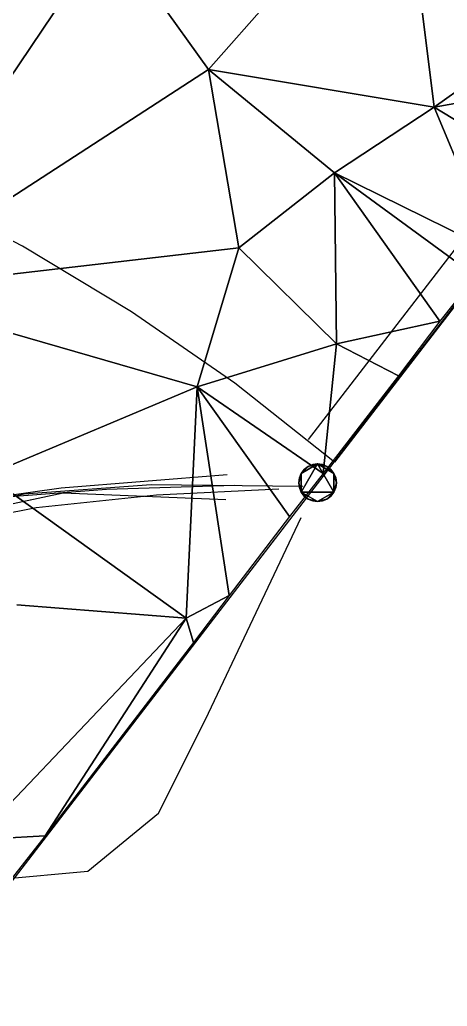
# Model space of a CAD drawing. Header units: metres. Extents: x -1474 to 1301, y -1635 to 1276.
# Drawn here: x 760 to 988, y -727 to -202 of the extents above; entities that cross this region are included whole.
import ezdxf

# ---------------------------------------------------------------- set-up
doc = ezdxf.new("R2010")
doc.units = ezdxf.units.M

msp = doc.modelspace()

# ---------------------------------------------------------------- linework, layer by layer
for p, q in [((1301, 49, -2500), (306, -1246, -2500)), ((964, -111, -2450), (861, -228, -2438)), ((861, -228, -2438), (964, -111, -2450)), ((964, -111, -2450), (981, -248, -2442)), ((981, -248, -2442), (964, -111, -2450)), ((808, -154, -2426), (679, -346, -2446)), ((679, -346, -2446), (808, -154, -2426)), ((808, -154, -2426), (861, -228, -2438)), ((861, -228, -2438), (808, -154, -2426)), ((1073, -183, -2454), (981, -248, -2442)), ((981, -248, -2442), (1073, -183, -2454)), ((1115, -194, -2500), (928, -437, -2500)), ((861, -228, -2438), (679, -346, -2446)), ((679, -346, -2446), (861, -228, -2438)), ((861, -228, -2438), (877, -323, -2444)), ((861, -228, -2438), (928, -283, -2440)), ((877, -323, -2444), (861, -228, -2438)), ((861, -228, -2438), (981, -248, -2442)), ((928, -283, -2440), (861, -228, -2438)), ((981, -248, -2442), (861, -228, -2438)), ((1085, -230, -2452), (981, -248, -2442)), ((981, -248, -2442), (1085, -230, -2452)), ((981, -248, -2442), (928, -283, -2440)), ((928, -283, -2440), (981, -248, -2442)), ((981, -248, -2442), (1013, -325, -2442)), ((981, -248, -2442), (1043, -286, -2444)), ((1013, -325, -2442), (981, -248, -2442)), ((1043, -286, -2444), (981, -248, -2442)), ((928, -283, -2440), (877, -323, -2444)), ((877, -323, -2444), (928, -283, -2440)), ((928, -283, -2440), (929, -374, -2444)), ((928, -283, -2440), (1003, -338, -2442)), ((984, -362, -2444), (928, -283, -2440)), ((929, -374, -2444), (928, -283, -2440)), ((928, -283, -2440), (984, -362, -2444)), ((1013, -325, -2442), (928, -283, -2440)), ((1003, -338, -2442), (928, -283, -2440)), ((928, -283, -2440), (1013, -325, -2442)), ((1021, -286, -2500), (914, -425, -2500)), ((762, -322, -2500), (702, -291, -2500)), ((679, -346, -2446), (877, -323, -2444)), ((877, -323, -2444), (679, -346, -2446)), ((820, -357, -2500), (762, -322, -2500)), ((877, -323, -2444), (855, -397, -2424)), ((855, -397, -2424), (877, -323, -2444)), ((877, -323, -2444), (929, -374, -2444)), ((929, -374, -2444), (877, -323, -2444)), ((1003, -338, -2442), (984, -362, -2444)), ((679, -346, -2446), (855, -397, -2424)), ((855, -397, -2424), (679, -346, -2446)), ((875, -395, -2500), (820, -357, -2500)), ((929, -374, -2444), (984, -362, -2444)), ((984, -362, -2444), (929, -374, -2444)), ((984, -362, -2444), (962, -391, -2442)), ((929, -374, -2444), (855, -397, -2424)), ((855, -397, -2424), (929, -374, -2444)), ((929, -374, -2444), (922, -443, -2432)), ((922, -443, -2432), (929, -374, -2444)), ((929, -374, -2444), (962, -391, -2442)), ((962, -391, -2442), (929, -374, -2444)), ((962, -391, -2442), (922, -443, -2432)), ((855, -397, -2424), (743, -444, -2438)), ((743, -444, -2438), (855, -397, -2424)), ((855, -397, -2424), (849, -520, -2430)), ((849, -520, -2430), (855, -397, -2424)), ((855, -397, -2424), (872, -508, -2428)), ((855, -397, -2424), (904, -466, -2424)), ((872, -508, -2428), (855, -397, -2424)), ((922, -443, -2432), (855, -397, -2424)), ((904, -466, -2424), (855, -397, -2424)), ((855, -397, -2424), (922, -443, -2432)), ((928, -437, -2500), (875, -395, -2500)), ((911.92896, -440.92896, -2500), (910.33984, -443, -2500)), ((914, -439.33972, -2500), (911.92896, -440.92896, -2500)), ((916.41187, -438.34076, -2500), (914, -439.33972, -2500)), ((919, -438, -2500), (916.41187, -438.34076, -2500)), ((921.58813, -438.34076, -2500), (919, -438, -2500)), ((924, -439.33972, -2500), (921.58813, -438.34076, -2500)), ((926.07104, -440.92896, -2500), (924, -439.33972, -2500)), ((927.66016, -443, -2500), (926.07104, -440.92896, -2500)), ((743, -444, -2438), (849, -520, -2430)), ((849, -520, -2430), (743, -444, -2438)), ((782.4691, -450.68854, -2500), (870.88257, -443.61163, -2500)), ((922, -443, -2432), (904, -466, -2424)), ((909.3408, -445.4118, -2500), (909, -448, -2500)), ((910.33984, -443, -2500), (909.3408, -445.4118, -2500)), ((928.6592, -445.4118, -2500), (927.66016, -443, -2500)), ((929, -448, -2500), (928.6592, -445.4118, -2500)), ((730.54407, -457.96942, -2500), (782.4691, -450.68854, -2500)), ((739.36597, -456.46973, -2500), (806.62744, -451.4922, -2500)), ((762.9193, -453.94763, -2500), (830.37695, -448.96716, -2500)), ((806.62744, -451.4922, -2500), (874.823, -449.28265, -2500)), ((830.37695, -448.96716, -2500), (911.1741, -449.80713, -2500)), ((833.31104, -454.49213, -2500), (898.41797, -451.17358, -2500)), ((909, -448, -2500), (909.3408, -450.5882, -2500)), ((909.3408, -450.5882, -2500), (910.33984, -453, -2500)), ((927.66016, -453, -2500), (928.6592, -450.5882, -2500)), ((928.6592, -450.5882, -2500), (929, -448, -2500)), ((707.34656, -465.28522, -2500), (762.9193, -453.94763, -2500)), ((731.71094, -464.3916, -2500), (783.6837, -453.3446, -2500)), ((769.17017, -461.22858, -2500), (833.31104, -454.49213, -2500)), ((783.6837, -453.3446, -2500), (870.21606, -456.90155, -2500)), ((910.33984, -453, -2500), (911.92896, -455.07104, -2500)), ((911.92896, -455.07104, -2500), (914, -456.66028, -2500)), ((914, -456.66028, -2500), (916.41187, -457.65924, -2500)), ((921.58813, -457.65924, -2500), (924, -456.66028, -2500)), ((924, -456.66028, -2500), (926.07104, -455.07104, -2500)), ((926.07104, -455.07104, -2500), (927.66016, -453, -2500)), ((706.71765, -473.4331, -2500), (769.17017, -461.22858, -2500)), ((916.41187, -457.65924, -2500), (919, -458, -2500)), ((919, -458, -2500), (921.58813, -457.65924, -2500)), ((904, -466, -2424), (872, -508, -2428)), ((884.7683, -520.4541, -2500), (910.20557, -466.51855, -2500)), ((872, -508, -2428), (849, -520, -2430)), ((849, -520, -2430), (872, -508, -2428)), ((872, -508, -2428), (853, -533, -2430)), ((849, -520, -2430), (759, -513, -2442)), ((759, -513, -2442), (849, -520, -2430)), ((849, -520, -2430), (737, -638, -2448)), ((737, -638, -2448), (849, -520, -2430)), ((849, -520, -2430), (774, -636, -2444)), ((774, -636, -2444), (849, -520, -2430)), ((849, -520, -2430), (853, -533, -2430)), ((853, -533, -2430), (849, -520, -2430)), ((859.2825, -574.06836, -2500), (884.7683, -520.4541, -2500)), ((853, -533, -2430), (774, -636, -2444)), ((834.3545, -623.97626, -2500), (859.2825, -574.06836, -2500)), ((796.67847, -654.83453, -2500), (834.3545, -623.97626, -2500)), ((737, -638, -2448), (774, -636, -2444)), ((774, -636, -2444), (737, -638, -2448)), ((774, -636, -2444), (752, -664, -2446)), ((750.0005, -659.1039, -2500), (796.67847, -654.83453, -2500))]:
    msp.add_line(p, q)
for points in [[(910.33984, -443, -2500), (914, -439.33972, -2500), (919, -438, -2500), (919.0001, -437.9999, -2500)], [(910.33984, -453, -2500), (910.33984, -443, -2500), (919, -438, -2500), (919.0001, -437.9999, -2500)], [(919, -438, -2500), (927.66016, -453, -2500), (910.33984, -453, -2500), (910.33997, -452.9999, -2500)], [(910.33984, -443, -2500), (911.92896, -440.92896, -2500), (914, -439.33972, -2500), (914.0001, -439.33963, -2500)], [(914, -439.33972, -2500), (916.41187, -438.34076, -2500), (919, -438, -2500), (919.0001, -437.9999, -2500)], [(919, -438, -2500), (921.58813, -438.34076, -2500), (924, -439.33972, -2500), (924.0001, -439.33963, -2500)], [(919, -438, -2500), (924, -439.33972, -2500), (927.66016, -443, -2500), (927.6603, -442.9999, -2500)], [(919, -438, -2500), (927.66016, -443, -2500), (927.66016, -453, -2500), (927.6603, -452.9999, -2500)], [(924, -439.33972, -2500), (926.07104, -440.92896, -2500), (927.66016, -443, -2500), (927.6603, -442.9999, -2500)], [(909, -448, -2500), (909.3408, -445.4118, -2500), (910.33984, -443, -2500), (910.33997, -442.9999, -2500)], [(910.33984, -453, -2500), (909, -448, -2500), (910.33984, -443, -2500), (910.33997, -442.9999, -2500)], [(927.66016, -443, -2500), (928.6592, -445.4118, -2500), (929, -448, -2500), (929.0001, -447.9999, -2500)], [(927.66016, -443, -2500), (929, -448, -2500), (927.66016, -453, -2500), (927.6603, -452.9999, -2500)], [(910.33984, -453, -2500), (909.3408, -450.5882, -2500), (909, -448, -2500), (909.0001, -447.9999, -2500)], [(929, -448, -2500), (928.6592, -450.5882, -2500), (927.66016, -453, -2500), (927.6603, -452.9999, -2500)], [(914, -456.66028, -2500), (911.92896, -455.07104, -2500), (910.33984, -453, -2500), (910.33997, -452.9999, -2500)], [(919, -458, -2500), (914, -456.66028, -2500), (910.33984, -453, -2500), (910.33997, -452.9999, -2500)], [(927.66016, -453, -2500), (919, -458, -2500), (910.33984, -453, -2500), (910.33997, -452.9999, -2500)], [(919, -458, -2500), (916.41187, -457.65924, -2500), (914, -456.66028, -2500), (914.0001, -456.6602, -2500)], [(927.66016, -453, -2500), (924, -456.66028, -2500), (919, -458, -2500), (919.0001, -457.9999, -2500)], [(924, -456.66028, -2500), (921.58813, -457.65924, -2500), (919, -458, -2500), (919.0001, -457.9999, -2500)], [(927.66016, -453, -2500), (926.07104, -455.07104, -2500), (924, -456.66028, -2500), (924.0001, -456.6602, -2500)]]:
    msp.add_3dface(points)

doc.saveas('drawing.dxf')
